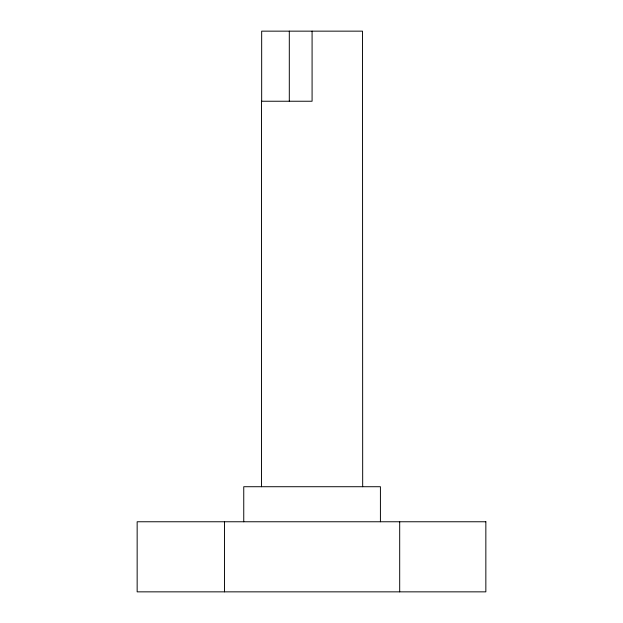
<?xml version="1.0" encoding="UTF-8"?>
<svg xmlns="http://www.w3.org/2000/svg" width="623" height="623" viewBox="0 0 623 623"><rect width="100%" height="100%" fill="white"/><g stroke="black" fill="none" stroke-linecap="round" stroke-linejoin="round"><path stroke-width="0.93" d="M399.693 521.763L399.693 591.85M380.419 521.763L380.419 486.719L243.749 486.719L243.749 521.763M362.679 486.719L362.5 31.15L261.668 31.15L261.668 101.238M312.084 31.15L312.084 101.238L261.489 101.238L261.489 486.719M289.306 31.15L289.306 101.238M224.475 521.763L224.475 591.85M485.847 521.763L137.153 521.763L137.153 591.85L485.847 591.85L485.847 521.763"/></g></svg>
